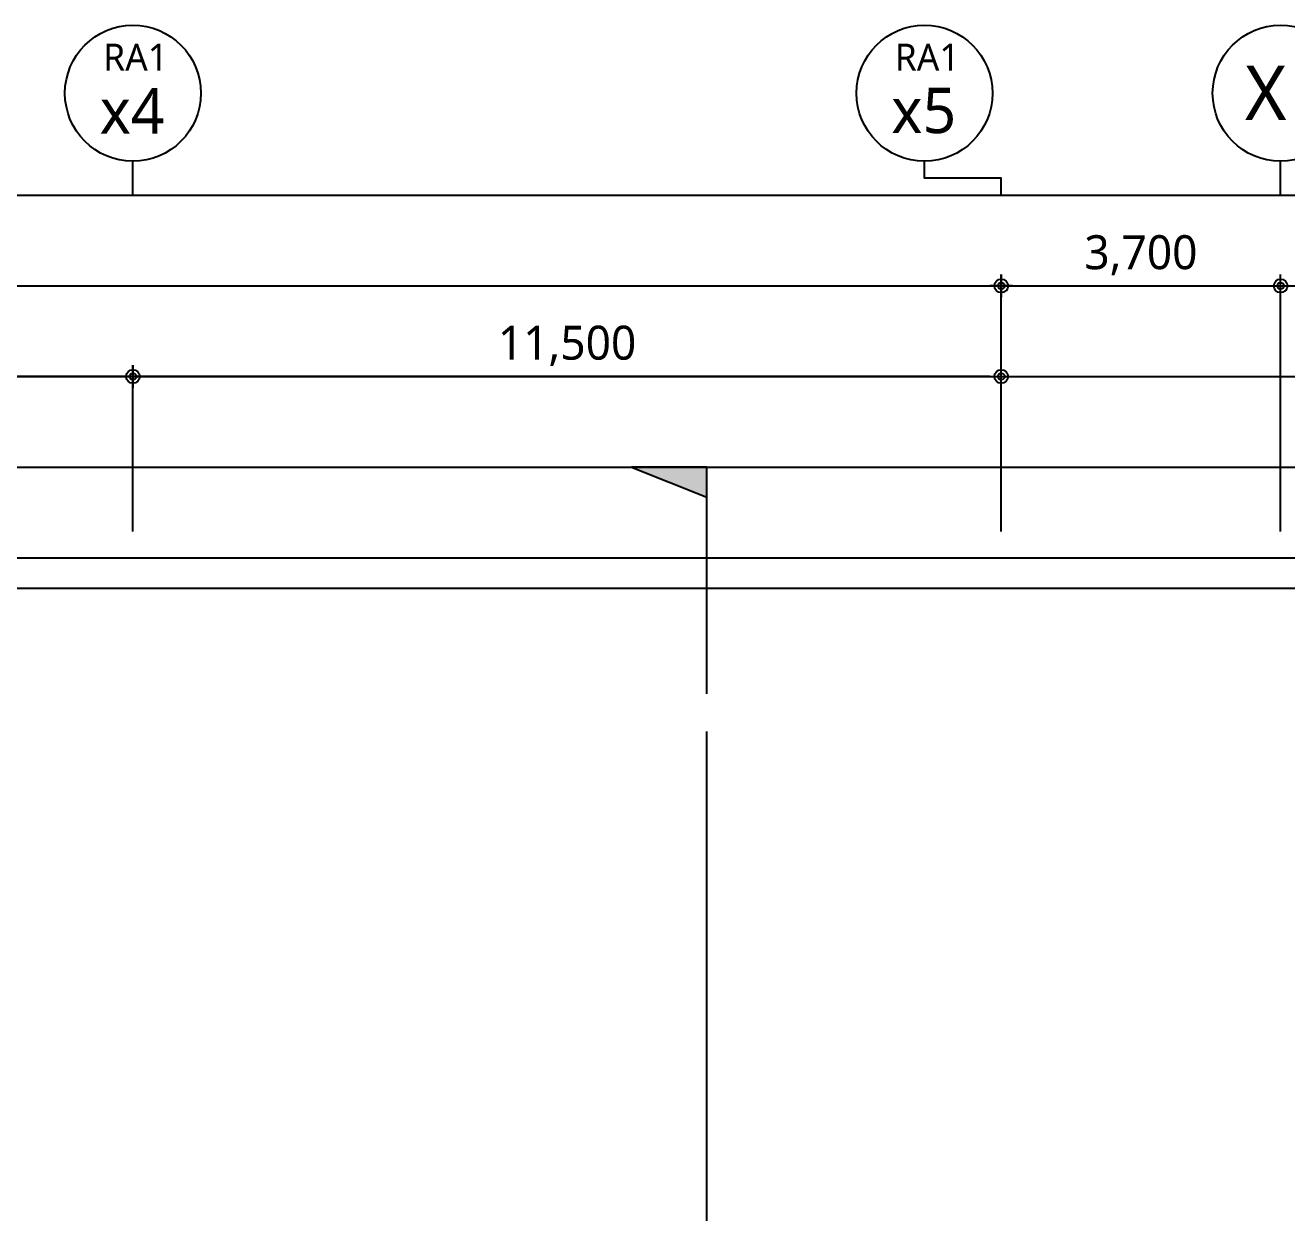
# Model space of a CAD drawing. Header units: millimetres. Extents: x 0 to 244676, y -5263 to 84354.
# Drawn here: x 65824 to 82532, y 68633 to 84354 of the extents above; entities that cross this region are included whole.
import ezdxf
from ezdxf.enums import TextEntityAlignment as Align

# ---------------------------------------------------------------- set-up
doc = ezdxf.new("R2010")
doc.units = ezdxf.units.MM
doc.header["$LTSCALE"] = 100
doc.header["$MEASUREMENT"] = 0
doc.header["$PDSIZE"] = -10
doc.layers.get('0').update_dxf_attribs({"linetype": 'CONTINUOUS'})
doc.layers.get('Defpoints').update_dxf_attribs({"color": 171, "linetype": 'CONTINUOUS'})
for name, color, linetype in [('DIM', 7, 'CONTINUOUS'), ('NDIM', 7, 'CONTINUOUS'), ('SYM', 7, 'CONTINUOUS'), ('SYM(AXIS)', 7, 'CONTINUOUS'), ('TEXT(AXIS)', 2, 'CONTINUOUS')]:
    doc.layers.add(name, color=color, linetype=linetype)
doc.styles.add('TE', font='malgun_0.ttf')
doc.styles.add('나눔바른고딕', font='NanumBarunGothic.ttf')
doc.dimstyles.new('BA', dxfattribs={"dimscale": 500, "dimtxt": 3, "dimasz": 1, "dimexe": 1, "dimexo": 5, "dimgap": 0.9, "dimtad": 1, "dimdec": 0, "dimdsep": 46, "dimlunit": 6, "dimtxsty": 'TE', "dimblk": 'DDD', "dimcen": 2.5, "dimclrd": 256, "dimclre": 256, "dimclrt": 3, "dimazin": 2, "dimtfac": 1, "dimtdec": 0, "dimtix": 1, "dimtmove": 2, "dimatfit": 3, "dimldrblk": 'DDD', "dimfxl": 1, "dimtolj": 1, "dimtzin": 0, "dimarcsym": 2})

# ---------------------------------------------------------------- blocks, each defined once
blk = doc.blocks.new('DDD')
at = {"layer": 'DIM', "color": 0}
for p, q in [((-1, 0), (1, 0)), ((0, -1), (0, 1))]:
    blk.add_line(p, q, dxfattribs=at)
for radius in [0.6, 0.3]:
    blk.add_circle((0, 0), radius, dxfattribs=at)
blk = doc.blocks.new('*D76')
at = {"layer": 'Defpoints', "color": 0, "ltscale": 0.4, "transparency": 16777216}
for p in [(67250, 79704), (67250, 76904), (78750, 76904)]:
    blk.add_point(p, dxfattribs=at)
at = {"layer": 'NDIM', "lineweight": -2, "ltscale": 0.4, "transparency": 16777216}
for p, q in [((67250, 77654), (67250, 79854)), ((78600, 79704), (67400, 79704)), ((78750, 77654), (78750, 79854))]:
    blk.add_line(p, q, dxfattribs=at)
at = {"layer": 'NDIM', "lineweight": -2, "ltscale": 0.4, "transparency": 16777216, "xscale": 150, "yscale": 150, "zscale": 150, "rotation": 180}
blk.add_blockref('DDD', (67250, 79704), dxfattribs=at)
at = {"layer": 'NDIM', "lineweight": -2, "ltscale": 0.4, "transparency": 16777216, "xscale": 150, "yscale": 150, "zscale": 150}
blk.add_blockref('DDD', (78750, 79704), dxfattribs=at)
at = {"layer": 'NDIM', "color": 3, "ltscale": 0.4, "transparency": 16777216, "insert": (73000, 80111), "char_height": 450, "attachment_point": 5, "style": 'TE'}
blk.add_mtext('\\A1;11,500', dxfattribs=at)
blk = doc.blocks.new('*D77')
at = {"layer": 'Defpoints', "color": 0, "ltscale": 0.4, "transparency": 16777216}
for p in [(55750, 79704), (55750, 76904), (67250, 76904)]:
    blk.add_point(p, dxfattribs=at)
at = {"layer": 'NDIM', "lineweight": -2, "ltscale": 0.4, "transparency": 16777216}
for p, q in [((55750, 77654), (55750, 79854)), ((67100, 79704), (55900, 79704)), ((67250, 77654), (67250, 79854))]:
    blk.add_line(p, q, dxfattribs=at)
at = {"layer": 'NDIM', "lineweight": -2, "ltscale": 0.4, "transparency": 16777216, "xscale": 150, "yscale": 150, "zscale": 150, "rotation": 180}
blk.add_blockref('DDD', (55750, 79704), dxfattribs=at)
at = {"layer": 'NDIM', "lineweight": -2, "ltscale": 0.4, "transparency": 16777216, "xscale": 150, "yscale": 150, "zscale": 150}
blk.add_blockref('DDD', (67250, 79704), dxfattribs=at)
at = {"layer": 'NDIM', "color": 3, "ltscale": 0.4, "transparency": 16777216, "insert": (61500, 80111), "char_height": 450, "attachment_point": 5, "style": 'TE'}
blk.add_mtext('\\A1;11,500', dxfattribs=at)
blk = doc.blocks.new('*D85')
at = {"layer": 'Defpoints', "color": 0, "ltscale": 0.4, "transparency": 16777216}
for p in [(78750, 80904), (32750, 76904), (78750, 76904)]:
    blk.add_point(p, dxfattribs=at)
at = {"layer": 'NDIM', "lineweight": -2, "ltscale": 0.4, "transparency": 16777216}
for p, q in [((32750, 77654), (32750, 81054)), ((78750, 77654), (78750, 81054)), ((32900, 80904), (78600, 80904))]:
    blk.add_line(p, q, dxfattribs=at)
at = {"layer": 'NDIM', "lineweight": -2, "ltscale": 0.4, "transparency": 16777216, "xscale": 150, "yscale": 150, "zscale": 150, "rotation": 180}
blk.add_blockref('DDD', (32750, 80904), dxfattribs=at)
at = {"layer": 'NDIM', "lineweight": -2, "ltscale": 0.4, "transparency": 16777216, "xscale": 150, "yscale": 150, "zscale": 150}
blk.add_blockref('DDD', (78750, 80904), dxfattribs=at)
at = {"layer": 'NDIM', "color": 3, "ltscale": 0.4, "transparency": 16777216, "insert": (55750, 81309), "char_height": 450, "attachment_point": 5, "style": 'TE'}
blk.add_mtext('\\A1;46,000', dxfattribs=at)
blk = doc.blocks.new('*D87')
at = {"layer": 'Defpoints', "color": 0, "ltscale": 0.4, "transparency": 16777216}
for p in [(82450, 80904), (78750, 76904), (82450, 76904)]:
    blk.add_point(p, dxfattribs=at)
at = {"layer": 'NDIM', "lineweight": -2, "ltscale": 0.4, "transparency": 16777216}
for p, q in [((78750, 77654), (78750, 81054)), ((82450, 77654), (82450, 81054)), ((78900, 80904), (82300, 80904))]:
    blk.add_line(p, q, dxfattribs=at)
at = {"layer": 'NDIM', "lineweight": -2, "ltscale": 0.4, "transparency": 16777216, "xscale": 150, "yscale": 150, "zscale": 150, "rotation": 180}
blk.add_blockref('DDD', (78750, 80904), dxfattribs=at)
at = {"layer": 'NDIM', "lineweight": -2, "ltscale": 0.4, "transparency": 16777216, "xscale": 150, "yscale": 150, "zscale": 150}
blk.add_blockref('DDD', (82450, 80904), dxfattribs=at)
at = {"layer": 'NDIM', "color": 3, "ltscale": 0.4, "transparency": 16777216, "insert": (80600, 81309), "char_height": 450, "attachment_point": 5, "style": 'TE'}
blk.add_mtext('\\A1;3,700', dxfattribs=at)
blk = doc.blocks.new('A$C2F20087E')
at = {"layer": 'SYM(AXIS)'}
blk.add_line((600, 0), (600, 300), dxfattribs=at)
blk.add_circle((600, 900), 600, dxfattribs=at)
blk = doc.blocks.new('A$C1AFB1B41')
at = {"layer": 'SYM'}
blk.add_hatch(color=256, dxfattribs=at).paths.add_polyline_path([(2000, 500), (1800, 0), (2000, 0)])
for p, q in [((2000, 500), (1800, 0)), ((2000, 0), (2000, 500)), ((0, 0), (250, 0)), ((500, 0), (2000, 0))]:
    blk.add_line(p, q, dxfattribs=at)
blk = doc.blocks.new('*U17')
at = {"layer": 'Defpoints', "ltscale": 10000}
blk.add_line((0, 5414), (0, 66889), dxfattribs=at)
at = {"layer": 'SYM', "xscale": 2, "yscale": 2, "zscale": 2, "rotation": 89.99999999999999}
blk.add_blockref('A$C1AFB1B41', (0, 66889), dxfattribs=at)

msp = doc.modelspace()

# ---------------------------------------------------------------- linework, layer by layer
at = {"layer": 'Defpoints', "ltscale": 10000}
for points in [[(17950, 82104.2), (97250, 82104.2), (97250, 2254.2), (17950, 2254.2)], [(19150, 80904.2), (96050, 80904.2), (96050, 3454.2), (19150, 3454.2)], [(20350, 79704.2), (94850, 79704.2), (94850, 4654.2), (20350, 4654.2)], [(21550, 78504.2), (93650, 78504.2), (93650, 5854.2), (21550, 5854.2)], [(26350, 77304.2), (88850, 77304.2), (88850, 7054.2), (26350, 7054.2)], [(26750, 76904.2), (88450, 76904.2), (88450, 7454.2), (26750, 7454.2)]]:
    msp.add_lwpolyline(points, close=True, dxfattribs=at)
at = {"layer": 'SYM(AXIS)'}
msp.add_lwpolyline([(78750, 82104.2), (78750, 82329.2), (77734, 82329.2), (77734, 82554.2)], dxfattribs=at)
msp.add_circle((77734, 83454.2), 900, dxfattribs=at)

# ---------------------------------------------------------------- block references
for p, xscale, yscale, zscale in [((66350, 82104.2), 1.500000000000008, 1.500000000000008, 1.500000000000008), ((81550, 82104.2), 1.5, 1.5, 1.5)]:
    msp.add_blockref('A$C2F20087E', p, dxfattribs=dict(xscale=xscale, yscale=yscale, zscale=zscale))
msp.add_blockref('*U17', (74852.1, 7615.6))

# ---------------------------------------------------------------- texts
at = {"layer": 'TEXT(AXIS)', "style": '나눔바른고딕'}
for p in [(67285.6, 83930.9), (77769.6, 83930.9)]:
    msp.add_text('RA1', height=360, dxfattribs=at).set_placement(p, align=Align.MIDDLE_CENTER)
for s, height, p in [('X', 720, (82252.5, 83460.2)), ('x4', 600, (67240, 83221.8)), ('x5', 600, (77724, 83221.8))]:
    msp.add_text(s, height=height, dxfattribs=at).set_placement(p, align=Align.MIDDLE)

# ---------------------------------------------------------------- dimensions: what is measured, and where the dimension line sits
at = {"layer": 'NDIM', "ltscale": 0.4}
for base, p1, p2, picture, middle in [((78750, 80904.2), (32750, 76904.2), (78750, 76904.2), '*D85', (55750, 81309.5)), ((82450, 80904.2), (78750, 76904.2), (82450, 76904.2), '*D87', (80600, 81309.5)), ((55750, 79704.2), (67250, 76904.2), (55750, 76904.2), '*D77', (61500, 80110.7)), ((67250, 79704.2), (78750, 76904.2), (67250, 76904.2), '*D76', (73000, 80110.7))]:
    dim = msp.add_linear_dim(base=base, p1=p1, p2=p2, dimstyle='BA', override={"dimscale": 150}, dxfattribs=at)
    dim.commit()
    dim.dimension.update_dxf_attribs({"geometry": picture, "text_midpoint": middle})

doc.saveas('drawing.dxf')
